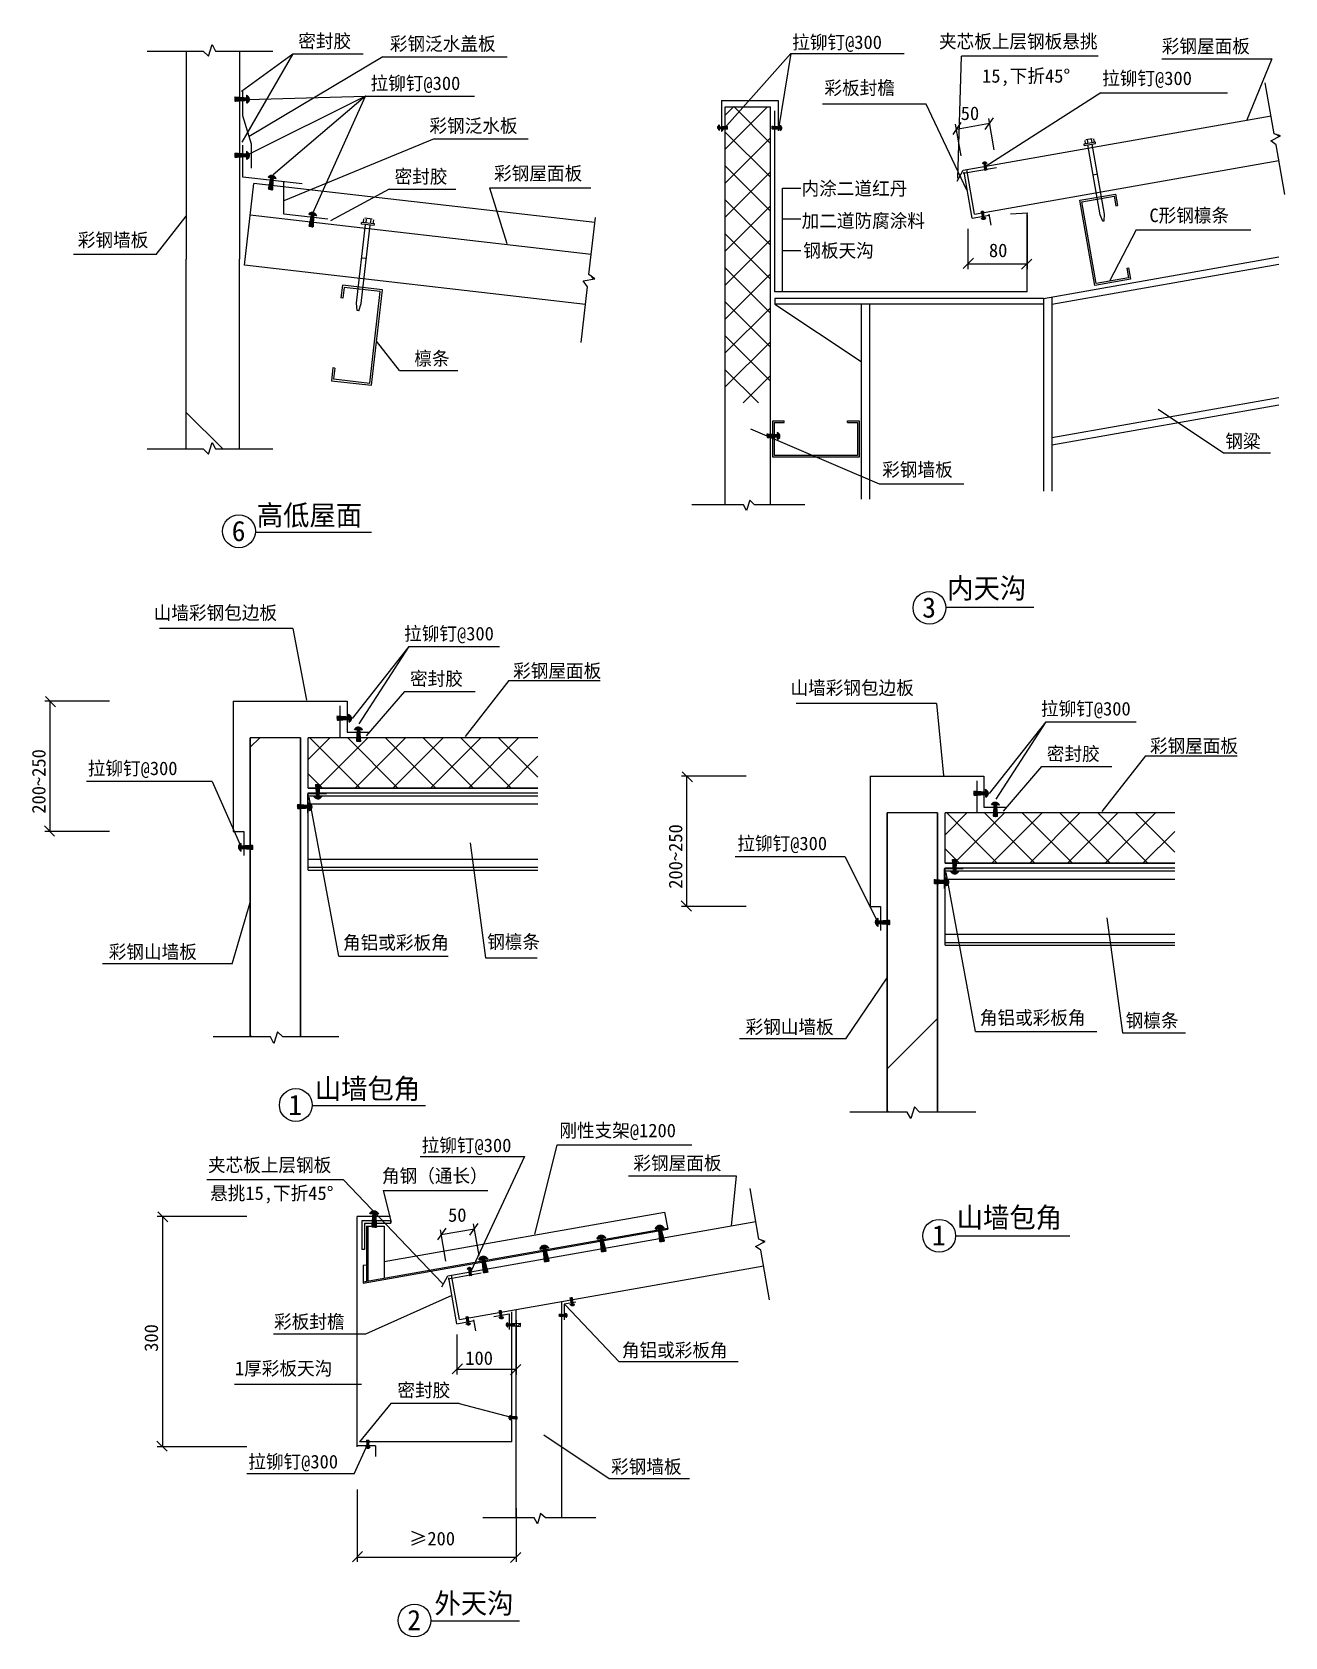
# Model space of a CAD drawing. Header units: metres. Extents: x 118 to 1292, y 387 to 1891.
import ezdxf

# ---------------------------------------------------------------- set-up
doc = ezdxf.new("R2010")
doc.units = ezdxf.units.M
doc.layers.add('_TCH_MASK', color=7, linetype='Continuous')

# ---------------------------------------------------------------- blocks, each defined once
blk = doc.blocks.new('_ARCHTICK')
at = {"color": 6, "linetype": 'ByBlock'}
blk.add_lwpolyline([(-0.74, -0.74), (0.62, 0.62)], dxfattribs=at)

msp = doc.modelspace()

# ---------------------------------------------------------------- hatches: boundary and pattern name
at = {"layer": '_TCH_MASK'}
h = msp.add_hatch(dxfattribs=at)
h.set_pattern_fill('ANSI37', scale=200)
h.paths.add_polyline_path([(262.59, 1678.02), (262.59, 1500.15), (278.47, 1500.15), (283.45, 1495.37), (286.77, 1506.19), (290.09, 1500.15), (312.59, 1500.15), (312.59, 1678.17), (312.59, 1873.04), (290.09, 1873.04), (286.77, 1879.07), (283.45, 1868.26), (278.47, 1873.04), (262.59, 1873.04)])
h = msp.add_hatch(dxfattribs=at)
h.set_pattern_fill('SOLID')
h.paths.add_polyline_path([(319.13, 1831.8), (319.13, 1829.2), (308.2, 1830.01), (308.2, 1825.87), (319.13, 1826.69), (319.13, 1824.09, 0.7)])
h = msp.add_hatch(dxfattribs=at)
h.set_pattern_fill('SOLID')
h.paths.add_polyline_path([(762.35, 1803.81), (762.35, 1802.03), (769.82, 1802.59), (769.82, 1799.76), (762.35, 1800.31), (762.35, 1798.54, -0.7)])
h = msp.add_hatch(dxfattribs=at)
h.set_pattern_fill('SOLID')
h.paths.add_polyline_path([(818.85, 1803.81), (818.85, 1802.03), (811.39, 1802.59), (811.39, 1799.76), (818.85, 1800.31), (818.85, 1798.54, 0.7)])
h = msp.add_hatch(dxfattribs=at)
h.set_pattern_fill('SOLID')
h.paths.add_polyline_path([(319.13, 1779.23), (319.13, 1776.63), (308.2, 1777.44), (308.2, 1773.3), (319.13, 1774.11), (319.13, 1771.52, 0.7)])
h = msp.add_hatch(dxfattribs=at)
h.set_pattern_fill('SOLID')
h.paths.add_polyline_path([(1008.64, 1767.35), (1010.1, 1767.58), (1010.63, 1761.36), (1012.96, 1761.74), (1011.52, 1767.81), (1012.98, 1768.04, 0.7)])
h = msp.add_hatch(dxfattribs=at)
h.set_pattern_fill('SOLID')
h.paths.add_polyline_path([(339.17, 1754.54), (341.74, 1754.19), (339.45, 1743.48), (343.55, 1742.91), (344.23, 1753.85), (346.81, 1753.5, 0.7)])
h = msp.add_hatch(dxfattribs=at)
h.set_pattern_fill('ANSI37', scale=200)
h.paths.add_polyline_path([(636.65, 1635.64), (638.55, 1652.17), (634.37, 1657.67), (644.11, 1659.47), (641.85, 1662.31), (639.88, 1663.71), (642.04, 1682.47), (322.48, 1719.27), (317.08, 1672.44)])
h = msp.add_hatch(dxfattribs=at)
h.set_pattern_fill('SOLID')
h.paths.add_polyline_path([(377.23, 1719.79), (379.81, 1719.44), (377.52, 1708.72), (381.62, 1708.16), (382.29, 1719.1), (384.87, 1718.74, 0.7)])
h = msp.add_hatch(dxfattribs=at)
h.set_pattern_fill('SOLID')
h.paths.add_polyline_path([(1011.72, 1717.05), (1010.26, 1716.82), (1009.73, 1723.04), (1007.4, 1722.66), (1008.85, 1716.59), (1007.38, 1716.36, 0.7)])
h = msp.add_hatch(dxfattribs=at)
h.set_pattern_fill('SOLID')
h.paths.add_polyline_path([(816.52, 1515.9), (816.52, 1513.59), (806.82, 1514.31), (806.82, 1510.64), (816.52, 1511.36), (816.52, 1509.05, 0.7)])
h = msp.add_hatch(dxfattribs=at)
h.set_pattern_fill('SOLID')
h.paths.add_polyline_path([(414.8, 1251.76), (414.8, 1249.16), (403.88, 1249.98), (403.88, 1245.84), (414.8, 1246.65), (414.8, 1244.05, 0.7)])
h = msp.add_hatch(dxfattribs=at)
h.set_pattern_fill('SOLID')
h.paths.add_polyline_path([(420.22, 1237.04), (422.82, 1237.04), (422.01, 1226.12), (426.15, 1226.12), (425.33, 1237.04), (427.93, 1237.04, 0.7)])
h = msp.add_hatch(dxfattribs=at)
h.set_pattern_fill('ANSI37', scale=200)
h.paths.add_polyline_path([(322.61, 950.83), (324.15, 949.29), (341.49, 949.29), (344.81, 943.25), (348.13, 954.07), (353.1, 949.29), (369.74, 949.29), (369.74, 1229.49), (322.61, 1229.49)])
h = msp.add_hatch(dxfattribs=at)
h.set_pattern_fill('SOLID')
h.paths.add_polyline_path([(381.95, 1174.84), (384.55, 1174.84), (383.73, 1185.77), (387.87, 1185.77), (387.06, 1174.84), (389.66, 1174.84, -0.7)])
h = msp.add_hatch(dxfattribs=at)
h.set_pattern_fill('SOLID')
h.paths.add_polyline_path([(1011.49, 1181.4), (1011.49, 1178.8), (1000.56, 1179.62), (1000.56, 1175.48), (1011.49, 1176.29), (1011.49, 1173.69, 0.7)])
h = msp.add_hatch(dxfattribs=at)
h.set_pattern_fill('SOLID')
h.paths.add_polyline_path([(377.76, 1168.84), (377.76, 1166.24), (366.83, 1167.06), (366.83, 1162.92), (377.76, 1163.73), (377.76, 1161.13, 0.7)])
h = msp.add_hatch(dxfattribs=at)
h.set_pattern_fill('ANSI37', scale=200)
h.paths.add_polyline_path([(919.29, 880.47), (920.84, 878.92), (938.17, 878.92), (941.49, 872.89), (944.81, 883.71), (949.79, 878.92), (966.43, 878.92), (966.43, 1159.13), (919.29, 1159.13)])
h = msp.add_hatch(dxfattribs=at)
h.set_pattern_fill('SOLID')
h.paths.add_polyline_path([(1016.91, 1166.68), (1019.51, 1166.68), (1018.69, 1155.75), (1022.83, 1155.75), (1022.02, 1166.68), (1024.62, 1166.68, 0.7)])
h = msp.add_hatch(dxfattribs=at)
h.set_pattern_fill('SOLID')
h.paths.add_polyline_path([(314.18, 1130.8), (314.18, 1128.2), (325.11, 1129.02), (325.11, 1124.88), (314.18, 1125.69), (314.18, 1123.09, -0.7)])
h = msp.add_hatch(dxfattribs=at)
h.set_pattern_fill('SOLID')
h.paths.add_polyline_path([(978.63, 1104.48), (981.23, 1104.48), (980.42, 1115.41), (984.56, 1115.41), (983.74, 1104.48), (986.34, 1104.48, -0.7)])
h = msp.add_hatch(dxfattribs=at)
h.set_pattern_fill('SOLID')
h.paths.add_polyline_path([(974.44, 1098.48), (974.44, 1095.88), (963.52, 1096.7), (963.52, 1092.56), (974.44, 1093.37), (974.44, 1090.77, 0.7)])
h = msp.add_hatch(dxfattribs=at)
h.set_pattern_fill('SOLID')
h.paths.add_polyline_path([(910.87, 1060.44), (910.87, 1057.84), (921.8, 1058.65), (921.8, 1054.51), (910.87, 1055.33), (910.87, 1052.73, -0.7)])
h = msp.add_hatch(dxfattribs=at)
h.set_pattern_fill('SOLID')
h.paths.add_polyline_path([(443.19, 783.38), (440.23, 783.38), (441.16, 770.93), (436.44, 770.93), (437.37, 783.38), (434.41, 783.38, -0.7)])
h = msp.add_hatch(dxfattribs=at)
h.set_pattern_fill('SOLID')
h.paths.add_polyline_path([(710.6, 770.58), (707.68, 770.05), (710.83, 757.97), (706.19, 757.12), (704.87, 769.53), (701.96, 769, -0.7)])
h = msp.add_hatch(dxfattribs=at)
h.set_pattern_fill('SOLID')
h.paths.add_polyline_path([(602.51, 751.8), (599.6, 751.26), (602.74, 739.19), (598.1, 738.34), (596.78, 750.75), (593.87, 750.22, -0.7)])
h = msp.add_hatch(dxfattribs=at)
h.set_pattern_fill('SOLID')
h.paths.add_polyline_path([(655.91, 761.19), (653, 760.65), (656.15, 748.58), (651.51, 747.73), (650.19, 760.14), (647.27, 759.61, -0.7)])
h = msp.add_hatch(dxfattribs=at)
h.set_pattern_fill('SOLID')
h.paths.add_polyline_path([(545.26, 741.55), (542.35, 741.02), (545.49, 728.94), (540.86, 728.1), (539.53, 740.5), (536.62, 739.97, -0.7)])
h = msp.add_hatch(dxfattribs=at)
h.set_pattern_fill('SOLID')
h.paths.add_polyline_path([(525.87, 731.49), (527.33, 731.73), (527.86, 725.51), (530.19, 725.88), (528.74, 731.95), (530.21, 732.19, 0.7)])
h = msp.add_hatch(dxfattribs=at)
h.set_pattern_fill('SOLID')
h.paths.add_polyline_path([(559.93, 687.05), (558.47, 686.81), (557.94, 693.03), (555.62, 692.66), (557.06, 686.59), (555.6, 686.35, 0.7)])
h = msp.add_hatch(dxfattribs=at)
h.set_pattern_fill('SOLID')
h.paths.add_polyline_path([(626.47, 699.16), (625.01, 698.92), (624.48, 705.14), (622.15, 704.76), (623.6, 698.69), (622.14, 698.46, 0.7)])
h = msp.add_hatch(dxfattribs=at)
h.set_pattern_fill('SOLID')
h.paths.add_polyline_path([(528.95, 681.2), (527.49, 680.96), (526.96, 687.18), (524.63, 686.81), (526.07, 680.74), (524.61, 680.5, 0.7)])
h = msp.add_hatch(dxfattribs=at)
h.set_pattern_fill('SOLID')
h.paths.add_polyline_path([(563.88, 681.73), (563.88, 680.25), (570.1, 680.71), (570.1, 678.35), (563.88, 678.82), (563.88, 677.34, -0.7)])
h = msp.add_hatch(dxfattribs=at)
h.set_pattern_fill('ANSI31', scale=1.8)
h.paths.add_polyline_path([(571.8, 680.73), (570.06, 680.6), (569.5, 678.61), (571.8, 678.31)])
h.paths.add_polyline_path([(575.61, 681.02), (571.8, 680.73), (571.8, 678.31), (575.47, 677.84)])
h = msp.add_hatch(dxfattribs=at)
h.set_pattern_fill('ANSI31', scale=18)
h.paths.add_polyline_path([(575.61, 681.02), (571.8, 680.73), (571.8, 678.31), (575.47, 677.84)])
h = msp.add_hatch(dxfattribs=at)
h.set_pattern_fill('SOLID')
h.paths.add_polyline_path([(618.13, 690.62), (618.13, 689.14), (611.91, 689.6), (611.91, 687.24), (618.13, 687.71), (618.13, 686.23, 0.7)])
h = msp.add_hatch(dxfattribs=at)
h.set_pattern_fill('SOLID')
h.paths.add_polyline_path([(566.31, 594.77), (566.31, 593.29), (572.53, 593.76), (572.53, 591.4), (566.31, 591.86), (566.31, 590.38, -0.7)])
h = msp.add_hatch(dxfattribs=at)
h.set_pattern_fill('SOLID')
h.paths.add_polyline_path([(430.61, 565.21), (432.09, 565.21), (431.63, 571.43), (433.98, 571.43), (433.52, 565.21), (435, 565.21, -0.7)])

# ---------------------------------------------------------------- linework, layer by layer
for p, q in [((838.32, 1685.95), (821.19, 1685.95)), ((328.07, 1422.24), (436.2, 1422.24)), ((974.53, 1351.9), (1056.62, 1351.9)), ((380.6, 885.16), (486.65, 885.16)), ((983.52, 763), (1090.64, 763)), ((491.82, 402.11), (574.71, 402.11))]:
    msp.add_line(p, q)
for p, q in [((225.97, 1873.04), (278.47, 1873.04)), ((262.59, 1873.04), (262.59, 1678.02)), ((278.47, 1873.04), (283.45, 1868.26)), ((283.45, 1868.26), (286.77, 1879.07)), ((286.77, 1879.07), (290.09, 1873.04)), ((290.09, 1873.04), (343.78, 1873.04)), ((312.59, 1873.04), (312.59, 1678.02)), ((314.25, 1835.55), (362.47, 1870.41)), ((362.47, 1870.41), (314.66, 1787.5)), ((446.66, 1867.69), (321.58, 1793)), ((362.47, 1870.41), (428.51, 1870.41)), ((446.66, 1867.69), (563.18, 1867.69)), ((829.03, 1870.78), (764.24, 1797.72)), ((829.03, 1870.78), (817.26, 1798.42)), ((829.03, 1870.78), (935.2, 1870.78)), ((985.52, 1753.94), (988.94, 1868.08)), ((1116.98, 1868.08), (988.94, 1868.08)), ((1176.85, 1865.68), (1279.76, 1865.68)), ((1279.76, 1865.68), (1256.1, 1807.67)), ((315.6, 1812.33), (315.6, 1836.39)), ((1282, 1795.53), (1273.61, 1843.12)), ((320.11, 1827.74), (430.7, 1830.69)), ((430.7, 1830.69), (320.99, 1776.11)), ((430.7, 1830.69), (344.18, 1756.91)), ((381.36, 1721.06), (430.7, 1830.69)), ((430.7, 1830.69), (532.63, 1830.69)), ((764.24, 1826.61), (817.26, 1826.61)), ((764.24, 1826.61), (764.24, 1797.72)), ((767.61, 1812.85), (775.74, 1820.98)), ((767.61, 1820.72), (810.03, 1820.72)), ((767.61, 1781.03), (807.3, 1820.72)), ((767.61, 1447.89), (767.61, 1820.72)), ((810.03, 1786.55), (775.62, 1820.96)), ((810.03, 1447.89), (810.03, 1820.72)), ((817.26, 1826.61), (817.26, 1798.42)), ((956, 1823.31), (858.67, 1823.31)), ((994.14, 1742.69), (956, 1823.31)), ((1119.46, 1833.93), (1012.01, 1765.18)), ((1119.46, 1833.93), (1238.31, 1833.93)), ((323.77, 1785.93), (315.6, 1812.33)), ((814.18, 1647.34), (814.18, 1817.11)), ((984.26, 1799.94), (1015.32, 1805.42)), ((990.47, 1761.38), (1279.05, 1812.27)), ((1019.72, 1780.44), (1014.53, 1809.85)), ((494.96, 1790.85), (354, 1732.73)), ((494.96, 1790.85), (582.82, 1790.85)), ((810.03, 1754.73), (767.61, 1797.15)), ((767.61, 1749.21), (810.03, 1791.63)), ((988.66, 1774.96), (983.47, 1804.37)), ((1105.46, 1790.07), (1111.46, 1791.12)), ((1106.71, 1789.68), (1107.26, 1786.55)), ((1110.42, 1790.33), (1110.97, 1787.2)), ((1112.7, 1790.74), (1113.26, 1787.6)), ((1278.8, 1788.9), (1287.87, 1793.53)), ((1287.87, 1793.53), (1282, 1795.53)), ((1286.74, 1792.96), (1284.07, 1794.83)), ((315.76, 1754.75), (315.76, 1784.75)), ((323.77, 1763.34), (323.77, 1785.93)), ((1103.8, 1785.94), (1114.43, 1787.81)), ((1104.03, 1784.61), (1103.8, 1785.94)), ((1104.03, 1784.61), (1114.67, 1786.48)), ((1104.42, 1789.28), (1104.97, 1786.14)), ((1118.94, 1719.46), (1107.35, 1785.19)), ((1122.93, 1720.17), (1111.34, 1785.9)), ((1114.67, 1786.48), (1114.43, 1787.81)), ((1283.82, 1785.24), (1278.8, 1788.9)), ((1292.02, 1738.7), (1283.82, 1785.24)), ((810.03, 1722.91), (767.61, 1765.33)), ((767.61, 1717.39), (810.03, 1759.81)), ((984.96, 1750.98), (990.47, 1761.38)), ((990.66, 1758.53), (1021.72, 1764.01)), ((998.92, 1716.43), (991.34, 1759.43)), ((1001.31, 1720.22), (993.95, 1761.99)), ((1001.31, 1720.22), (1286.42, 1770.49)), ((371.14, 1748.56), (315.76, 1754.75)), ((317.08, 1672.44), (325.91, 1749.07)), ((645.47, 1712.27), (325.91, 1749.07)), ((354, 1720.26), (354, 1750.54)), ((354, 1720.26), (354, 1750.48)), ((546.89, 1744.93), (641.73, 1744.93)), ((546.89, 1744.93), (562.89, 1692.55)), ((821.19, 1744.66), (838.32, 1744.66)), ((821.19, 1647.92), (821.19, 1744.66)), ((1112.3, 1757.13), (1116.29, 1757.83)), ((452.73, 1743.46), (397.63, 1713.92)), ((452.73, 1743.46), (515.18, 1743.46)), ((810.03, 1691.09), (767.61, 1733.51)), ((1099.81, 1733.15), (1133.31, 1739.06)), ((1113.88, 1653.38), (1099.81, 1733.15)), ((1101.69, 1731.84), (1132, 1737.18)), ((1115.19, 1655.26), (1101.69, 1731.84)), ((1132, 1737.18), (1133.59, 1728.14)), ((1133.31, 1739.06), (1135.19, 1728.42)), ((234.28, 1682.44), (262.59, 1718.41)), ((642.04, 1682.47), (322.48, 1719.27)), ((395.24, 1715.51), (354, 1720.26)), ((428.67, 1715.82), (428.27, 1712.31)), ((436.75, 1715.55), (430.03, 1716.33)), ((431.23, 1715.52), (430.83, 1712.01)), ((435.4, 1715.04), (434.99, 1711.53)), ((437.96, 1714.75), (437.55, 1711.24)), ((639.88, 1663.71), (646.02, 1717.05)), ((767.61, 1685.57), (810.03, 1727.99)), ((821.19, 1715.84), (838.32, 1715.84)), ((998.92, 1716.43), (1015.03, 1719.27)), ((1016.71, 1709.74), (1014.89, 1720.05)), ((1034.96, 1720.64), (1051.07, 1721.48)), ((1050.53, 1647.34), (1050.53, 1721.38)), ((1050.53, 1719.59), (1050.53, 1668.77)), ((1121.31, 1713.63), (1118.94, 1719.46)), ((1122.71, 1713.88), (1122.93, 1720.17)), ((1133.59, 1728.14), (1135.19, 1728.42)), ((1133.59, 1728.14), (1133.59, 1728.14)), ((422.02, 1636.87), (430.5, 1710.54)), ((426.49, 1636.35), (434.97, 1710.02)), ((426.78, 1710.97), (426.95, 1712.46)), ((438.7, 1709.6), (426.78, 1710.97)), ((438.87, 1711.09), (426.95, 1712.46)), ((438.7, 1709.6), (438.87, 1711.09)), ((810.03, 1659.27), (767.61, 1701.69)), ((995, 1706.43), (995, 1668.77)), ((1121.31, 1713.63), (1122.71, 1713.88)), ((1152.64, 1705.47), (1127.68, 1657.26)), ((1152.64, 1705.47), (1260, 1705.47)), ((767.61, 1653.75), (810.03, 1696.17)), ((234.28, 1682.44), (156.85, 1682.44)), ((262.59, 1500.15), (262.59, 1678.17)), ((312.59, 1500.15), (312.59, 1678.17)), ((636.65, 1635.64), (317.08, 1672.44)), ((431.35, 1678.57), (426.88, 1679.08)), ((810.03, 1627.45), (767.61, 1669.87)), ((995, 1673.77), (1050.53, 1673.77)), ((1065.9, 1641.28), (1286.42, 1680.17)), ((1073.52, 1635.9), (1286.42, 1673.44)), ((1143.91, 1669.64), (1145.5, 1669.93)), ((1143.91, 1669.64), (1143.91, 1669.64)), ((1143.91, 1669.64), (1145.5, 1660.6)), ((1145.5, 1669.93), (1147.38, 1659.29)), ((634.37, 1657.67), (645.49, 1659.73)), ((638.55, 1652.17), (634.37, 1657.67)), ((645.49, 1659.73), (639.88, 1663.71)), ((644.11, 1659.47), (641.85, 1662.31)), ((767.61, 1621.93), (810.03, 1664.35)), ((1147.38, 1659.29), (1113.88, 1653.38)), ((1145.5, 1660.6), (1115.19, 1655.26)), ((408.87, 1653.58), (407.5, 1641.66)), ((409.29, 1641.45), (407.5, 1641.66)), ((446.43, 1649.26), (408.87, 1653.58)), ((410.46, 1651.59), (409.29, 1641.45)), ((409.29, 1641.45), (409.29, 1641.45)), ((444.43, 1647.68), (410.46, 1651.59)), ((434.55, 1561.84), (444.43, 1647.68)), ((436.13, 1559.85), (446.43, 1649.26)), ((632.54, 1600.02), (638.55, 1652.17)), ((1050.53, 1647.34), (814.01, 1647.34)), ((814.1, 1641.28), (814.18, 1635.9)), ((1065.9, 1641.28), (814.1, 1641.28)), ((1065.9, 1641.28), (1065.9, 1460.57)), ((1073.52, 1642.63), (1073.52, 1460.57)), ((422.69, 1629.9), (422.02, 1636.87)), ((424.26, 1629.72), (422.69, 1629.9)), ((424.26, 1629.72), (426.49, 1636.35)), ((810.03, 1595.63), (767.61, 1638.05)), ((767.61, 1590.11), (810.03, 1632.53)), ((1065.9, 1635.9), (814.18, 1635.9)), ((814.18, 1635.9), (895.02, 1582.27)), ((895.02, 1635.9), (895.02, 1453.13)), ((902.64, 1635.9), (902.64, 1453.13)), ((462.52, 1573.79), (440.9, 1601.26)), ((810.03, 1563.81), (767.61, 1606.23)), ((767.61, 1558.29), (810.03, 1600.71)), ((399.95, 1576.09), (398.58, 1564.17)), ((398.58, 1564.17), (436.13, 1559.85)), ((401.74, 1575.89), (399.95, 1576.09)), ((401.74, 1575.89), (400.57, 1565.76)), ((400.57, 1565.76), (434.55, 1561.84)), ((401.74, 1575.89), (401.74, 1575.89)), ((462.52, 1573.79), (517.09, 1573.79)), ((798.68, 1543.35), (767.61, 1574.41)), ((784.49, 1543.35), (810.03, 1568.89)), ((1073.52, 1510.83), (1286.42, 1548.37)), ((1073.52, 1504.1), (1286.42, 1541.64)), ((1234.33, 1496.17), (1173.32, 1537.04)), ((812.08, 1526.45), (822.88, 1526.45)), ((812.09, 1492.43), (812.08, 1526.45)), ((813.7, 1524.83), (822.88, 1524.83)), ((813.71, 1494.05), (813.7, 1524.83)), ((822.88, 1524.83), (822.88, 1526.45)), ((822.88, 1524.83), (822.88, 1524.83)), ((882.28, 1526.47), (893.08, 1526.48)), ((882.28, 1524.85), (882.28, 1526.47)), ((882.28, 1524.85), (891.46, 1524.86)), ((882.28, 1524.85), (882.28, 1524.85)), ((891.46, 1524.86), (891.47, 1494.08)), ((893.08, 1526.48), (893.09, 1492.46)), ((283.45, 1495.37), (286.77, 1506.19)), ((286.77, 1506.19), (290.09, 1500.15)), ((912.03, 1467.23), (791.58, 1518.62)), ((225.97, 1500.15), (278.47, 1500.15)), ((278.47, 1500.15), (283.45, 1495.37)), ((290.09, 1500.15), (343.78, 1500.15)), ((893.09, 1492.46), (812.09, 1492.43)), ((891.47, 1494.08), (813.71, 1494.05)), ((1278.64, 1496.17), (1234.33, 1496.17)), ((991.17, 1467.23), (912.03, 1467.23)), ((784.6, 1447.89), (736.28, 1447.89)), ((787.59, 1442.46), (784.6, 1447.89)), ((790.58, 1452.19), (787.59, 1442.46)), ((795.06, 1447.89), (790.58, 1452.19)), ((842.31, 1447.89), (795.06, 1447.89)), ((362.56, 1332.05), (237.51, 1332.05)), ((362.56, 1332.05), (375.38, 1264.72)), ((471.27, 1315.02), (418.12, 1247.69)), ((471.27, 1315.02), (424.33, 1242.53)), ((471.27, 1315.02), (555.99, 1315.02)), ((564.73, 1283.12), (523.81, 1230.74)), ((564.73, 1283.12), (650.53, 1283.12)), ((190.61, 1263.84), (129.96, 1263.84)), ((134.96, 1141.87), (134.96, 1263.84)), ((306.6, 1263.84), (306.6, 1141.87)), ((306.6, 1263.84), (413.26, 1263.84)), ((413.26, 1263.84), (413.26, 1234.9)), ((467.2, 1272.95), (431.31, 1231.3)), ((467.2, 1272.95), (533.24, 1272.95)), ((406.88, 1229.49), (406.88, 1259.49)), ((965.54, 1261.69), (834.2, 1261.69)), ((965.54, 1261.69), (972.06, 1194.36)), ((413.26, 1234.9), (433.48, 1234.9)), ((1067.96, 1244.66), (1014.81, 1177.33)), ((1067.96, 1244.66), (1021.02, 1172.17)), ((1067.96, 1244.66), (1152.67, 1244.66)), ((322.61, 949.29), (322.61, 1229.49)), ((369.74, 1229.49), (322.61, 1229.49)), ((322.61, 1229.49), (322.61, 949.29)), ((369.74, 949.29), (369.74, 1229.49)), ((369.74, 1229.49), (369.74, 949.29)), ((592.18, 1229.49), (376.88, 1229.49)), ((376.88, 1182.36), (376.88, 1229.49)), ((397.27, 1229.49), (376.88, 1209.11)), ((425.64, 1182.36), (378.5, 1229.49)), ((432.63, 1229.49), (385.49, 1182.36)), ((592.18, 1229.49), (406.88, 1229.49)), ((460.99, 1182.36), (413.86, 1229.49)), ((467.98, 1229.49), (420.85, 1182.36)), ((496.35, 1182.36), (449.21, 1229.49)), ((503.34, 1229.49), (456.2, 1182.36)), ((531.7, 1182.36), (484.57, 1229.49)), ((538.69, 1229.49), (491.56, 1182.36)), ((567.06, 1182.36), (519.92, 1229.49)), ((574.05, 1229.49), (526.91, 1182.36)), ((592.18, 1192.6), (555.28, 1229.49)), ((592.18, 1212.27), (562.27, 1182.36)), ((1161.42, 1212.76), (1120.5, 1160.37)), ((1161.42, 1212.76), (1247.22, 1212.76)), ((287, 1188.46), (169, 1188.46)), ((287, 1188.46), (314.31, 1126.33)), ((390.28, 1182.36), (376.88, 1195.76)), ((787.3, 1193.47), (726.65, 1193.47)), ((731.65, 1071.51), (731.65, 1193.47)), ((903.29, 1193.47), (903.29, 1071.51)), ((903.29, 1193.47), (1009.95, 1193.47)), ((1003.57, 1159.13), (1003.57, 1189.13)), ((1009.95, 1193.47), (1009.95, 1164.54)), ((1063.89, 1202.59), (1028, 1160.94)), ((1063.89, 1202.59), (1129.92, 1202.59)), ((393.92, 1177.17), (376.07, 1177.17)), ((376.07, 1177.17), (376.07, 1158.81)), ((592.18, 1182.36), (376.88, 1182.36)), ((376.88, 1182.36), (592.18, 1182.36)), ((376.88, 1177.96), (592.18, 1177.96)), ((376.88, 1105.45), (376.88, 1177.96)), ((376.88, 1175.22), (592.18, 1175.22)), ((405.58, 1024.81), (377.84, 1173.77)), ((376.88, 1167.53), (592.18, 1167.53)), ((919.29, 878.92), (919.29, 1159.13)), ((966.43, 1159.13), (919.29, 1159.13)), ((919.29, 1159.13), (919.29, 878.92)), ((966.43, 878.92), (966.43, 1159.13)), ((966.43, 1159.13), (966.43, 878.92)), ((1188.86, 1159.13), (973.57, 1159.13)), ((973.57, 1112), (973.57, 1159.13)), ((993.96, 1159.13), (973.57, 1138.75)), ((1022.32, 1112), (975.19, 1159.13)), ((1029.31, 1159.13), (982.18, 1112)), ((1188.86, 1159.13), (1003.57, 1159.13)), ((1009.95, 1164.54), (1030.16, 1164.54)), ((1057.68, 1112), (1010.54, 1159.13)), ((1064.67, 1159.13), (1017.53, 1112)), ((1093.03, 1112), (1045.9, 1159.13)), ((1100.02, 1159.13), (1052.89, 1112)), ((1128.39, 1112), (1081.25, 1159.13)), ((1135.38, 1159.13), (1088.24, 1112)), ((1163.74, 1112), (1116.61, 1159.13)), ((1170.73, 1159.13), (1123.6, 1112)), ((1188.86, 1122.24), (1151.96, 1159.13)), ((190.61, 1141.87), (129.96, 1141.87)), ((306.6, 1141.87), (316.44, 1141.87)), ((316.44, 1141.87), (316.44, 1119.4)), ((528.52, 1131.08), (543.12, 1023.36)), ((1188.86, 1141.9), (1158.96, 1112)), ((376.88, 1115.89), (592.18, 1115.89)), ((880.03, 1118.1), (777.03, 1118.1)), ((880.03, 1118.1), (911, 1055.97)), ((986.97, 1112), (973.57, 1125.39)), ((376.88, 1108.19), (592.18, 1108.19)), ((376.88, 1105.45), (592.18, 1105.45)), ((990.6, 1106.81), (972.75, 1106.81)), ((972.75, 1106.81), (972.75, 1088.45)), ((1188.86, 1112), (973.57, 1112)), ((973.57, 1112), (1188.86, 1112)), ((973.57, 1107.6), (1188.86, 1107.6)), ((973.57, 1035.09), (973.57, 1107.6)), ((973.57, 1104.86), (1188.86, 1104.86)), ((1002.26, 954.44), (974.53, 1103.41)), ((973.57, 1097.17), (1188.86, 1097.17)), ((305.76, 1017.75), (322.61, 1075.12)), ((787.3, 1071.51), (726.65, 1071.51)), ((903.29, 1071.51), (913.12, 1071.51)), ((913.12, 1071.51), (913.12, 1049.04)), ((1125.21, 1060.72), (1139.8, 953)), ((973.57, 1045.52), (1188.86, 1045.52)), ((973.57, 1037.83), (1188.86, 1037.83)), ((405.58, 1024.81), (507.97, 1024.81)), ((543.12, 1023.36), (591.27, 1023.36)), ((973.57, 1035.09), (1188.86, 1035.09)), ((305.76, 1017.75), (184.25, 1017.75)), ((880.75, 947.39), (919.29, 1004.76)), ((341.49, 949.29), (287.8, 949.29)), ((324.15, 949.29), (322.61, 950.83)), ((344.81, 943.25), (341.49, 949.29)), ((348.13, 954.07), (344.81, 943.25)), ((353.1, 949.29), (348.13, 954.07)), ((405.6, 949.29), (353.1, 949.29)), ((880.75, 947.39), (780.93, 947.39)), ((1002.26, 954.44), (1115.84, 954.44)), ((1139.8, 953), (1198.73, 953)), ((938.17, 878.92), (884.48, 878.92)), ((920.84, 878.92), (919.29, 880.47)), ((941.49, 872.89), (938.17, 878.92)), ((944.81, 883.71), (941.49, 872.89)), ((949.79, 878.92), (944.81, 883.71)), ((1002.29, 878.92), (949.79, 878.92)), ((609.72, 847.79), (588.88, 764.35)), ((736.2, 847.79), (609.72, 847.79)), ((481.83, 837.21), (579.65, 837.21)), ((579.65, 837.21), (529.24, 729.33)), ((409.79, 815.21), (281.75, 815.21)), ((502.75, 718.08), (409.79, 815.21)), ((676.96, 818.97), (777.96, 818.97)), ((777.96, 818.97), (773.33, 771.82)), ((447.24, 805.28), (545.28, 805.28)), ((447.24, 805.28), (454.54, 775.7)), ((799.23, 759.68), (790.84, 807.27)), ((447.89, 738.76), (710.86, 785.13)), ((710.86, 785.13), (713.71, 768.99)), ((319.51, 781.16), (235.23, 781.16)), ((240.23, 781.16), (240.23, 565.31)), ((422.6, 565.31), (422.6, 781.16)), ((454, 781.16), (422.6, 781.16)), ((454, 777), (427, 777)), ((427, 777), (427, 750)), ((428.24, 719.87), (713.5, 770.17)), ((428.24, 718.65), (713.71, 768.99)), ((454, 774.3), (429.7, 774.3)), ((429.7, 774.3), (429.7, 750)), ((431.5, 772.09), (431.5, 720.45)), ((431.5, 772.09), (447.89, 772.09)), ((432.7, 772.09), (432.7, 720.45)), ((447.89, 772.09), (447.89, 723.34)), ((454, 777), (454, 774.3)), ((505.89, 739.1), (500.7, 768.52)), ((501.49, 764.08), (532.54, 769.56)), ((507.7, 725.53), (796.28, 776.41)), ((536.95, 744.58), (531.76, 773.99)), ((796.03, 753.05), (805.1, 757.68)), ((801.05, 749.38), (796.03, 753.05)), ((805.1, 757.68), (799.23, 759.68)), ((803.97, 757.1), (801.3, 758.97)), ((429.7, 750), (427, 750)), ((809.25, 702.85), (801.05, 749.38)), ((428.24, 735.29), (431.5, 735.87)), ((428.24, 735.29), (428.24, 718.65)), ((502.19, 715.12), (507.7, 725.53)), ((507.89, 722.68), (538.95, 728.15)), ((516.15, 680.58), (508.56, 723.57)), ((518.54, 684.36), (511.17, 726.14)), ((518.54, 684.36), (803.65, 734.64)), ((511.37, 706.83), (430.56, 670.76)), ((571.68, 498.52), (571.68, 693.73)), ((614.1, 701.21), (614.1, 498.52)), ((627.63, 700.74), (616.83, 698.83)), ((616.83, 698.83), (616.83, 684.21)), ((668.37, 644.91), (617.7, 698.19)), ((516.15, 680.58), (532.26, 683.42)), ((533.94, 673.88), (532.12, 684.2)), ((550.87, 687.16), (565.27, 689.7)), ((565.27, 689.7), (565.27, 675.08)), ((567.76, 569.91), (567.76, 691.54)), ((570.06, 680.6), (569.5, 678.61)), ((569.5, 678.61), (575.47, 677.84)), ((570.06, 680.6), (575.61, 681.02)), ((571.68, 683.73), (571.68, 632.92)), ((575.61, 681.02), (575.47, 677.84)), ((430.56, 670.76), (344.36, 670.76)), ((516.15, 670.58), (516.15, 632.92)), ((516.15, 637.92), (571.68, 637.92)), ((779.78, 644.91), (668.37, 644.91)), ((426.86, 623.56), (307.83, 623.56)), ((454.25, 605.83), (425.04, 569.91)), ((518.27, 605.83), (454.25, 605.83)), ((518.27, 605.83), (567, 593.11)), ((658.76, 535.34), (597.75, 576.2)), ((319.51, 565.31), (235.23, 565.31)), ((419.98, 539.93), (432.77, 567.89)), ((439.99, 566.17), (422.6, 566.17)), ((567.76, 569.91), (425.04, 569.91)), ((439.99, 566.17), (439.99, 556.07)), ((419.98, 539.93), (319.35, 539.93)), ((734.09, 535.34), (658.76, 535.34)), ((422.6, 525.24), (422.6, 457.41)), ((588.67, 498.52), (540.35, 498.52)), ((571.68, 507.76), (571.68, 457.41)), ((573.07, 498.52), (571.68, 499.91)), ((591.66, 493.09), (588.67, 498.52)), ((594.65, 502.82), (591.66, 493.09)), ((599.13, 498.52), (594.65, 502.82)), ((646.38, 498.52), (599.13, 498.52)), ((422.6, 461.91), (571.68, 461.91))]:
    msp.add_line(p, q, dxfattribs=at)
for centre in [(311.97, 1423.06), (958.96, 1351.32), (365.23, 885.48), (968.11, 762.97), (476.47, 402.47)]:
    msp.add_circle(centre, 15.38, dxfattribs=at)

# ---------------------------------------------------------------- block references
at = {"layer": '_TCH_MASK', "xscale": 7, "yscale": 7, "zscale": 7}
for p, rotation in [((984.26, 1799.94), 190), ((1015.32, 1805.42), 10), ((995, 1673.77), 180), ((134.96, 1263.84), 90), ((731.65, 1193.47), 90), ((134.96, 1141.87), 270), ((731.65, 1071.51), 270), ((240.23, 781.16), 90), ((501.49, 764.08), 190), ((532.54, 769.56), 10), ((516.15, 637.92), 180), ((240.23, 565.31), 270), ((422.6, 461.91), 180)]:
    msp.add_blockref('_ARCHTICK', p, dxfattribs=dict(at, rotation=rotation))
for p in [(1050.53, 1673.77), (571.68, 637.92), (571.68, 461.91)]:
    msp.add_blockref('_ARCHTICK', p, dxfattribs=at)

# ---------------------------------------------------------------- texts
for s, p in [('50', (988.28, 1808.38)), ('80', (1014.7, 1679.94)), ('50', (507.92, 776.06)), ('100', (524.06, 642.01)), ('≥200', (471.25, 472.89))]:
    msp.add_text(s, height=12.7).set_placement(p)
for s, p in [('200~250', (130.72, 1158.44)), ('200~250', (727.4, 1088.08)), ('300', (236.13, 654.22))]:
    msp.add_text(s, height=12.7, rotation=90).set_placement(p)
at = {"layer": '_TCH_MASK'}
for s, height, p in [('密封胶', 12.7, (367.52, 1876.06)), ('彩钢泛水盖板', 12.7, (453.36, 1873.5)), ('拉铆钉@300', 12.7, (830.36, 1874.93)), ('夹芯板上层钢板悬挑', 12.7, (967.85, 1875.79)), ('彩钢屋面板', 12.7, (1176.68, 1871.27)), ('拉铆钉@300', 12.7, (435.29, 1836.5)), ('15,下折45%%d', 12.7, (1008.27, 1843.39)), ('拉铆钉@300', 12.7, (1120.79, 1841.18)), ('彩板封檐', 12.7, (860.56, 1832.13)), ('彩钢泛水板', 12.7, (490.43, 1796.65)), ('密封胶', 12.7, (457.78, 1749.1)), ('彩钢屋面板', 12.7, (551.02, 1752.09)), ('内涂二道红丹', 12.7, (839.16, 1737.92)), ('加二道防腐涂料', 12.7, (839.16, 1707.64)), ('C形钢檩条', 12.7, (1165.08, 1712.74)), ('彩钢墙板', 12.7, (160.99, 1689.67)), ('钢板天沟', 12.7, (840.77, 1679.74)), ('檩条', 12.7, (476.34, 1578.6)), ('钢粱', 12.7, (1236.23, 1501.14)), ('彩钢墙板', 12.7, (914.68, 1474.5)), ('高低屋面', 19, (328.64, 1428.59)), ('6', 19, (305.22, 1413.83)), ('内天沟', 19, (975.54, 1360.18)), ('山墙彩钢包边板', 12.7, (232.07, 1340.37)), ('3', 19, (952.14, 1342.14)), ('拉铆钉@300', 12.7, (466.75, 1320.82)), ('密封胶', 12.7, (472.25, 1278.6)), ('彩钢屋面板', 12.7, (568.87, 1286.03)), ('山墙彩钢包边板', 12.7, (828.75, 1270)), ('拉铆钉@300', 12.7, (1063.43, 1250.46)), ('密封胶', 12.7, (1068.94, 1208.24)), ('彩钢屋面板', 12.7, (1165.55, 1215.67)), ('拉铆钉@300', 12.7, (170.32, 1194.59)), ('拉铆钉@300', 12.7, (778.94, 1124.23)), ('角铝或彩板角', 12.7, (409.52, 1031.29)), ('钢檩条', 12.7, (544.56, 1032.05)), ('彩钢山墙板', 12.7, (189.97, 1022.66)), ('彩钢山墙板', 12.7, (786.65, 952.29)), ('角铝或彩板角', 12.7, (1006.2, 960.93)), ('钢檩条', 12.7, (1142.84, 958.31)), ('山墙包角', 19, (382.99, 891.24)), ('1', 19, (358.25, 876.13)), ('刚性支架@1200', 12.7, (612.2, 855.28)), ('拉铆钉@300', 12.7, (483.15, 841.35)), ('夹芯板上层钢板', 12.7, (282.94, 822.92)), ('角钢（通长）', 12.7, (445.97, 812.77)), ('彩钢屋面板', 12.7, (681.56, 824.69)), ('悬挑15,下折45%%d', 12.7, (284.94, 796.52)), ('山墙包角', 19, (984.44, 770.55)), ('1', 19, (961.35, 753.84)), ('彩板封檐', 12.7, (344.88, 676.12)), ('角铝或彩板角', 12.7, (670.8, 649.44)), ('1厚彩板天沟', 12.7, (308.2, 632.33)), ('密封胶', 12.7, (460.48, 611.94)), ('拉铆钉@300', 12.7, (320.73, 544.97)), ('彩钢墙板', 12.7, (660.65, 540.31)), ('外天沟', 19, (495.12, 409.08)), ('2', 19, (469.66, 393.4))]:
    msp.add_text(s, height=height, dxfattribs=at).set_placement(p)

doc.saveas('drawing.dxf')
